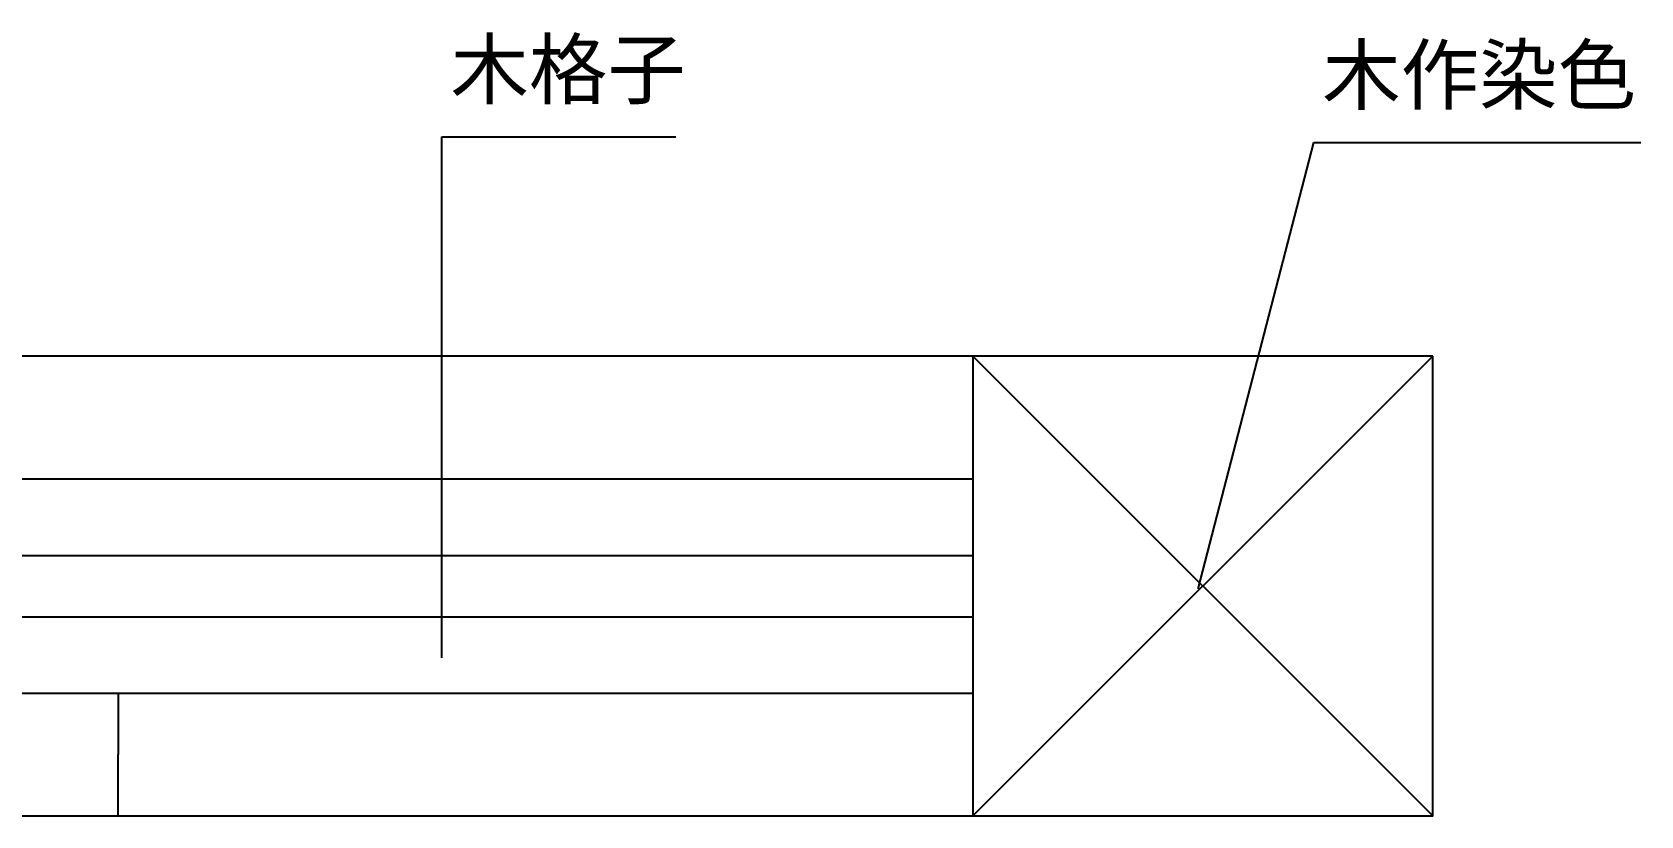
# Model space of a CAD drawing. Header units: metres. Extents: x 456 to 5370, y 49 to 3468.
# Drawn here: x 4111 to 5370, y 599 to 1213 of the extents above; entities that cross this region are included whole.
import ezdxf

# ---------------------------------------------------------------- set-up
doc = ezdxf.new("R2010")
doc.units = ezdxf.units.M
doc.dimstyles.get("Standard").update_dxf_attribs({"dimtxt": 2.5, "dimasz": 2.5, "dimexe": 1.25, "dimexo": 0.625, "dimtad": 1, "dimcen": 2.5, "dimazin": 3, "dimtfac": 1, "dimtmove": 0, "dimatfit": 3})

# ---------------------------------------------------------------- blocks, each defined once
blk = doc.blocks.new('_CLOSEDFILLED')
at = {"color": 0, "linetype": 'BYBLOCK'}
blk.add_solid([(-1, 0.2), (0, 0), (-1, -0.2)], dxfattribs=at)
blk = doc.blocks.new('*D23')
for p, q in [((4177.99, 695.16), (4177.99, 647.16)), ((4177.74, 647.16), (4177.49, 647.16)), ((4177.99, 599.16), (4177.99, 647.16)), ((4177.99, 647.16), (4177.99, 647.16)), ((4178.24, 647.16), (4178.49, 647.16))]:
    blk.add_line(p, q)
at = {"layer": 'Defpoints'}
for p in [(4177.99, 695.16), (4177.99, 647.16), (4177.99, 599.16)]:
    blk.add_point(p, dxfattribs=at)
at = {"xscale": 0.25, "yscale": 0.25}
blk.add_blockref('_CLOSEDFILLED', (4177.99, 647.16), dxfattribs=at)
at = {"xscale": 0.25, "yscale": 0.25, "rotation": 180}
blk.add_blockref('_CLOSEDFILLED', (4177.99, 647.16), dxfattribs=at)
at = {"insert": (4177.99, 648.285), "char_height": 1, "attachment_point": 5}
blk.add_mtext('{\\f宋体|b0|i0|c134|p54;16}', dxfattribs=at)

msp = doc.modelspace()

# ---------------------------------------------------------------- hatches: boundary and pattern name
h = msp.add_hatch()
h.set_pattern_fill('AR-CONC', scale=10)
h.paths.add_polyline_path([(2478.85, 803.16), (2478.85, 755.16), (4847.1, 755.16), (4847.1, 803.16)])

# ---------------------------------------------------------------- linework, layer by layer
for p, q in [((4847.1, 959.16, 1699.61), (2478.85, 959.16, 1699.61)), ((4847.1, 959.16, 1699.61), (5207.1, 599.16, 1699.61)), ((5207.1, 959.16, 1699.61), (4847.1, 599.16, 1699.61)), ((2478.85, 863.16, 1699.61), (4847.1, 863.16, 1699.61)), ((2478.85, 803.16, 1699.61), (4847.1, 803.16, 1699.61)), ((2478.85, 755.16, 1699.61), (4847.1, 755.16, 1699.61)), ((2478.85, 695.16, 1699.61), (4847.1, 695.16, 1699.61)), ((2478.85, 599.16, 1699.61), (4847.1, 599.16, 1699.61))]:
    msp.add_line(p, q)
msp.add_lwpolyline([(5207.1, 959.16), (4847.1, 959.16), (4847.1, 599.16), (5207.1, 599.16)], close=True)

# ---------------------------------------------------------------- texts
at = {"char_height": 45, "attachment_point": 1}
for s, insert in [('{\\f宋体|b0|i0|c134|p54;木格子}', (4438.19, 1206.41, -1554.3)), ('{\\f宋体|b0|i0|c134|p54;木作染色}', (5120.65, 1202.04, -1554.3))]:
    msp.add_mtext(s, dxfattribs=dict(at, insert=insert))

# ---------------------------------------------------------------- dimensions: what is measured, and where the dimension line sits
dim = msp.add_linear_dim(base=(4177.99, 647.16), p1=(4177.99, 695.16, 1699.61), p2=(4177.99, 599.16, 1699.61), text='{\\f宋体|b0|i0|c134|p54;16}', dimstyle='Standard')
dim.commit()
dim.dimension.update_dxf_attribs({"geometry": '*D23', "text_midpoint": (4177.99, 648.285)})

# ---------------------------------------------------------------- leaders
for points in [[(4431.5, 722.81, 1699.61), (4431.5, 1130.99, 1699.61), (4614.49, 1130.99, 1699.61)], [(5023.55, 777.06, 1699.61), (5113.95, 1126.63, 1699.61), (5369.98, 1126.63, 1699.61)]]:
    msp.add_leader(points, dimstyle='Standard')

doc.saveas('drawing.dxf')
